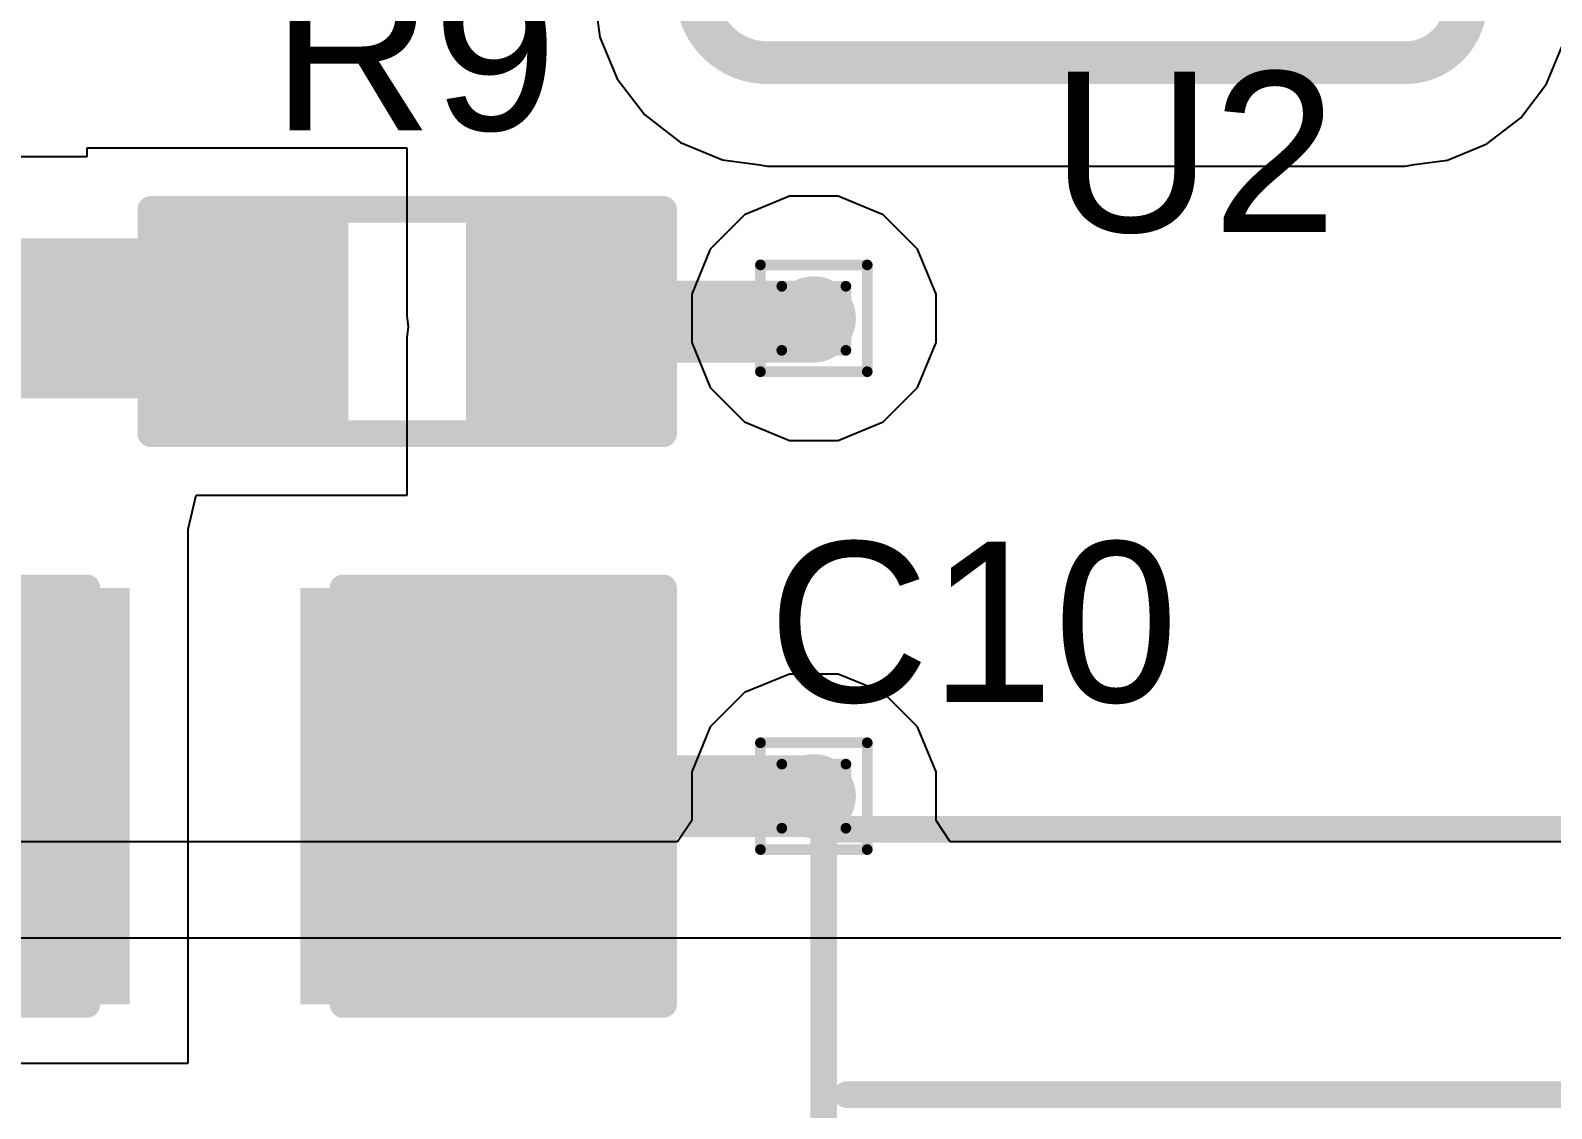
# Model space of a CAD drawing. Header units: inches. Extents: x -18 to 5357, y -8 to 5291.
# Drawn here: x 0.97 to 8.21, y 4.72 to 9.85 of the extents above; entities that cross this region are included whole.
import ezdxf

# ---------------------------------------------------------------- set-up
doc = ezdxf.new("R2010")
doc.units = ezdxf.units.IN
for name, color, linetype in [('Bottom Layer', 5, 'Continuous'), ('Drill Drawing', 1, 'Continuous'), ('Ground', 16, 'Continuous'), ('Power', 76, 'Continuous'), ('Top Layer', 1, 'Continuous'), ('Top Overlay', 2, 'Continuous'), ('Top Paste', 8, 'Continuous'), ('Top Solder', 216, 'Continuous'), ('Via Holes', 16, 'Continuous')]:
    doc.layers.add(name, color=color, linetype=linetype)
doc.styles.add('Arial', font='', dxfattribs={"height": 0.2})
doc.styles.get('Arial').set_extended_font_data('Arial')

# ---------------------------------------------------------------- blocks, each defined once
blk = doc.blocks.new('R___0603_65')
at = {"layer": 'Top Layer'}
for points in [[(-0.381, 0.4445), (-0.381, -0.4445), (-1.143, -0.4445), (-1.143, 0.4445)], [(1.143, 0.4445), (1.143, -0.4445), (0.381, -0.4445), (0.381, 0.4445)]]:
    blk.add_hatch(color=1, dxfattribs=at).paths.add_polyline_path(points)
at = {"layer": 'Top Paste'}
for points in [[(-0.381, 0.4445), (-0.381, -0.4445), (-1.143, -0.4445), (-1.143, 0.4445)], [(1.143, 0.4445), (1.143, -0.4445), (0.381, -0.4445), (0.381, 0.4445)]]:
    blk.add_hatch(color=8, dxfattribs=at).paths.add_polyline_path(points)
at = {"layer": 'Top Solder'}
for points in [[(-0.2794, 0.5461), (-0.2794, -0.5461), (-1.2446, -0.5461), (-1.2446, 0.5461)], [(1.2446, 0.5461), (1.2446, -0.5461), (0.2794, -0.5461), (0.2794, 0.5461)]]:
    blk.add_hatch(color=216, dxfattribs=at).paths.add_polyline_path(points)
at = {"layer": 'Top Overlay'}
for points in [[(1.2192, 0.5334, 0.127, 0.127, 0), (-1.2192, 0.5334, 0.127, 0.127, 0)], [(-1.2192, 0.5334, 0.127, 0.127, 0), (-1.2192, -0.5334, 0.127, 0.127, 0)], [(1.2192, 0.5334, 0.127, 0.127, 0), (1.2192, -0.5334, 0.127, 0.127, 0)], [(1.2192, -0.5334, 0.127, 0.127, 0), (-1.2192, -0.5334, 0.127, 0.127, 0)]]:
    blk.add_lwpolyline(points, format="xyseb", dxfattribs=at)
for points in [[(-1.25095, 0.5334, 0.0635, 0.0635, 1), (-1.18745, 0.5334, 0.0635, 0.0635, 1)], [(-1.25095, 0.5334, 0.0635, 0.0635, 1), (-1.18745, 0.5334, 0.0635, 0.0635, 1)], [(1.18745, 0.5334, 0.0635, 0.0635, 1), (1.25095, 0.5334, 0.0635, 0.0635, 1)], [(1.18745, 0.5334, 0.0635, 0.0635, 1), (1.25095, 0.5334, 0.0635, 0.0635, 1)], [(-1.25095, -0.5334, 0.0635, 0.0635, 1), (-1.18745, -0.5334, 0.0635, 0.0635, 1)], [(-1.25095, -0.5334, 0.0635, 0.0635, 1), (-1.18745, -0.5334, 0.0635, 0.0635, 1)], [(1.18745, -0.5334, 0.0635, 0.0635, 1), (1.25095, -0.5334, 0.0635, 0.0635, 1)], [(1.18745, -0.5334, 0.0635, 0.0635, 1), (1.25095, -0.5334, 0.0635, 0.0635, 1)]]:
    blk.add_lwpolyline(points, format="xyseb", close=True, dxfattribs=at)
blk = doc.blocks.new('DB128L_5_08_2P_GN_S_85')
at = {"layer": 'Top Overlay'}
for points in [[(5.1, 4.9492, 0.127, 0.127, 0), (5.1, -5.1, 0.127, 0.127, 0)], [(4.99, -3.8381, 0.127, 0.127, 0), (-4.99, -3.8381, 0.127, 0.127, 0)], [(5.1, -5.1, 0.127, 0.127, 0), (-5.1, -5.1, 0.127, 0.127, 0)]]:
    blk.add_lwpolyline(points, format="xyseb", dxfattribs=at)
for points in [[(4.9583, -3.8381, 0.0635, 0.0635, 1), (5.0218, -3.8381, 0.0635, 0.0635, 1)], [(5.0683, -5.1, 0.0635, 0.0635, 1), (5.1318, -5.1, 0.0635, 0.0635, 1)], [(5.0683, -5.1, 0.0635, 0.0635, 1), (5.1318, -5.1, 0.0635, 0.0635, 1)]]:
    blk.add_lwpolyline(points, format="xyseb", close=True, dxfattribs=at)
blk = doc.blocks.new('C___1206_132')
at = {"layer": 'Top Layer'}
for points in [[(-2.032, 0.889), (-0.508, 0.889), (-0.508, -0.889), (-2.032, -0.889)], [(0.508, 0.889), (2.032, 0.889), (2.032, -0.889), (0.508, -0.889)]]:
    blk.add_hatch(color=1, dxfattribs=at).paths.add_polyline_path(points)
at = {"layer": 'Top Paste'}
for points in [[(-2.032, 0.889), (-0.508, 0.889), (-0.508, -0.889), (-2.032, -0.889)], [(0.508, 0.889), (2.032, 0.889), (2.032, -0.889), (0.508, -0.889)]]:
    blk.add_hatch(color=8, dxfattribs=at).paths.add_polyline_path(points)
at = {"layer": 'Top Solder'}
for points in [[(-2.1336, 0.9906), (-0.4064, 0.9906), (-0.4064, -0.9906), (-2.1336, -0.9906)], [(0.4064, 0.9906), (2.1336, 0.9906), (2.1336, -0.9906), (0.4064, -0.9906)]]:
    blk.add_hatch(color=216, dxfattribs=at).paths.add_polyline_path(points)
at = {"layer": 'Top Overlay'}
for points in [[(-0.6096, 0.9906, 0.127, 0.127, 0), (-2.1336, 0.9906, 0.127, 0.127, 0)], [(-2.1336, 0.9906, 0.127, 0.127, 0), (-2.1336, -0.9906, 0.127, 0.127, 0)], [(2.1336, 0.9906, 0.127, 0.127, 0), (0.6096, 0.9906, 0.127, 0.127, 0)], [(2.1336, 0.9906, 0.127, 0.127, 0), (2.1336, -0.9906, 0.127, 0.127, 0)], [(-0.6096, -0.9906, 0.127, 0.127, 0), (-2.1336, -0.9906, 0.127, 0.127, 0)], [(2.1336, -0.9906, 0.127, 0.127, 0), (0.6096, -0.9906, 0.127, 0.127, 0)]]:
    blk.add_lwpolyline(points, format="xyseb", dxfattribs=at)
for points in [[(-2.1654, 0.9906, 0.0635, 0.0635, 1), (-2.1019, 0.9906, 0.0635, 0.0635, 1)], [(-2.1654, 0.9906, 0.0635, 0.0635, 1), (-2.1019, 0.9906, 0.0635, 0.0635, 1)], [(-0.6414, 0.9906, 0.0635, 0.0635, 1), (-0.5779, 0.9906, 0.0635, 0.0635, 1)], [(0.5778, 0.9906, 0.0635, 0.0635, 1), (0.6413, 0.9906, 0.0635, 0.0635, 1)], [(2.1018, 0.9906, 0.0635, 0.0635, 1), (2.1653, 0.9906, 0.0635, 0.0635, 1)], [(2.1018, 0.9906, 0.0635, 0.0635, 1), (2.1653, 0.9906, 0.0635, 0.0635, 1)], [(-2.1654, -0.9906, 0.0635, 0.0635, 1), (-2.1019, -0.9906, 0.0635, 0.0635, 1)], [(-2.1654, -0.9906, 0.0635, 0.0635, 1), (-2.1019, -0.9906, 0.0635, 0.0635, 1)], [(-0.6414, -0.9906, 0.0635, 0.0635, 1), (-0.5779, -0.9906, 0.0635, 0.0635, 1)], [(0.5778, -0.9906, 0.0635, 0.0635, 1), (0.6413, -0.9906, 0.0635, 0.0635, 1)], [(2.1018, -0.9906, 0.0635, 0.0635, 1), (2.1653, -0.9906, 0.0635, 0.0635, 1)], [(2.1018, -0.9906, 0.0635, 0.0635, 1), (2.1653, -0.9906, 0.0635, 0.0635, 1)]]:
    blk.add_lwpolyline(points, format="xyseb", close=True, dxfattribs=at)

msp = doc.modelspace()

# ---------------------------------------------------------------- hatches: boundary and pattern name
at = {"layer": 'Bottom Layer'}
h = msp.add_hatch(color=5, dxfattribs=at)
edge = h.paths.add_edge_path()
edge.add_arc((4.6967, 8.4841), 0.2, 0, 360)
h = msp.add_hatch(color=5, dxfattribs=at)
edge = h.paths.add_edge_path()
edge.add_arc((4.6967, 6.2109), 0.2, 0, 360)
at = {"layer": 'Ground'}
h = msp.add_hatch(color=16, dxfattribs=at)
edge = h.paths.add_edge_path()
edge.add_arc((4.6967, 8.4841), 0.2, 0, 360)
h = msp.add_hatch(color=16, dxfattribs=at)
edge = h.paths.add_edge_path()
edge.add_arc((4.6967, 6.2109), 0.2, 0, 360)
at = {"layer": 'Power'}
h = msp.add_hatch(color=76, dxfattribs=at)
edge = h.paths.add_edge_path()
edge.add_arc((4.6967, 8.4841), 0.2, 0, 360)
h = msp.add_hatch(color=76, dxfattribs=at)
edge = h.paths.add_edge_path()
edge.add_arc((4.6967, 6.2109), 0.2, 0, 360)
at = {"layer": 'Top Layer'}
h = msp.add_hatch(color=1, dxfattribs=at)
edge = h.paths.add_edge_path()
edge.add_arc((4.6967, 8.4841), 0.2, 0, 360)
h = msp.add_hatch(color=1, dxfattribs=at)
edge = h.paths.add_edge_path()
edge.add_arc((4.6967, 6.2109), 0.2, 0, 360)
at = {"layer": 'Via Holes'}
h = msp.add_hatch(color=7, dxfattribs=at)
edge = h.paths.add_edge_path()
edge.add_arc((4.6967, 8.4841), 0.1, 0, 360)
h = msp.add_hatch(color=7, dxfattribs=at)
edge = h.paths.add_edge_path()
edge.add_arc((4.6967, 6.2109), 0.1, 0, 360)

# ---------------------------------------------------------------- linework, layer by layer
at = {"layer": 'Drill Drawing'}
for points in [[(4.4427, 8.7381, 0.0508, 0.0508, 0), (4.9507, 8.7381, 0.0508, 0.0508, 0)], [(4.4427, 8.2301, 0.0508, 0.0508, 0), (4.4427, 8.7381, 0.0508, 0.0508, 0)], [(4.9507, 8.2301, 0.0508, 0.0508, 0), (4.9507, 8.7381, 0.0508, 0.0508, 0)], [(4.5443, 8.6365, 0.0508, 0.0508, 0), (4.8491, 8.6365, 0.0508, 0.0508, 0)], [(4.5443, 8.3317, 0.0508, 0.0508, 0), (4.5443, 8.6365, 0.0508, 0.0508, 0)], [(4.8491, 8.3317, 0.0508, 0.0508, 0), (4.8491, 8.6365, 0.0508, 0.0508, 0)], [(4.5443, 8.3317, 0.0508, 0.0508, 0), (4.8491, 8.3317, 0.0508, 0.0508, 0)], [(4.4427, 8.2301, 0.0508, 0.0508, 0), (4.9507, 8.2301, 0.0508, 0.0508, 0)], [(4.4427, 6.4649, 0.0508, 0.0508, 0), (4.9507, 6.4649, 0.0508, 0.0508, 0)], [(4.4427, 5.9569, 0.0508, 0.0508, 0), (4.4427, 6.4649, 0.0508, 0.0508, 0)], [(4.9507, 5.9569, 0.0508, 0.0508, 0), (4.9507, 6.4649, 0.0508, 0.0508, 0)], [(4.5443, 6.3633, 0.0508, 0.0508, 0), (4.8491, 6.3633, 0.0508, 0.0508, 0)], [(4.5443, 6.0585, 0.0508, 0.0508, 0), (4.5443, 6.3633, 0.0508, 0.0508, 0)], [(4.8491, 6.0585, 0.0508, 0.0508, 0), (4.8491, 6.3633, 0.0508, 0.0508, 0)], [(4.5443, 6.0585, 0.0508, 0.0508, 0), (4.8491, 6.0585, 0.0508, 0.0508, 0)], [(4.4427, 5.9569, 0.0508, 0.0508, 0), (4.9507, 5.9569, 0.0508, 0.0508, 0)]]:
    msp.add_lwpolyline(points, format="xyseb", dxfattribs=at)
for points in [[(4.43, 8.7381, 0.0254, 0.0254, 1), (4.4554, 8.7381, 0.0254, 0.0254, 1)], [(4.43, 8.7381, 0.0254, 0.0254, 1), (4.4554, 8.7381, 0.0254, 0.0254, 1)], [(4.938, 8.7381, 0.0254, 0.0254, 1), (4.9634, 8.7381, 0.0254, 0.0254, 1)], [(4.938, 8.7381, 0.0254, 0.0254, 1), (4.9634, 8.7381, 0.0254, 0.0254, 1)], [(4.5316, 8.6365, 0.0254, 0.0254, 1), (4.557, 8.6365, 0.0254, 0.0254, 1)], [(4.5316, 8.6365, 0.0254, 0.0254, 1), (4.557, 8.6365, 0.0254, 0.0254, 1)], [(4.8364, 8.6365, 0.0254, 0.0254, 1), (4.8618, 8.6365, 0.0254, 0.0254, 1)], [(4.8364, 8.6365, 0.0254, 0.0254, 1), (4.8618, 8.6365, 0.0254, 0.0254, 1)], [(4.5316, 8.3317, 0.0254, 0.0254, 1), (4.557, 8.3317, 0.0254, 0.0254, 1)], [(4.5316, 8.3317, 0.0254, 0.0254, 1), (4.557, 8.3317, 0.0254, 0.0254, 1)], [(4.8364, 8.3317, 0.0254, 0.0254, 1), (4.8618, 8.3317, 0.0254, 0.0254, 1)], [(4.8364, 8.3317, 0.0254, 0.0254, 1), (4.8618, 8.3317, 0.0254, 0.0254, 1)], [(4.43, 8.2301, 0.0254, 0.0254, 1), (4.4554, 8.2301, 0.0254, 0.0254, 1)], [(4.43, 8.2301, 0.0254, 0.0254, 1), (4.4554, 8.2301, 0.0254, 0.0254, 1)], [(4.938, 8.2301, 0.0254, 0.0254, 1), (4.9634, 8.2301, 0.0254, 0.0254, 1)], [(4.938, 8.2301, 0.0254, 0.0254, 1), (4.9634, 8.2301, 0.0254, 0.0254, 1)], [(4.43, 6.4649, 0.0254, 0.0254, 1), (4.4554, 6.4649, 0.0254, 0.0254, 1)], [(4.43, 6.4649, 0.0254, 0.0254, 1), (4.4554, 6.4649, 0.0254, 0.0254, 1)], [(4.938, 6.4649, 0.0254, 0.0254, 1), (4.9634, 6.4649, 0.0254, 0.0254, 1)], [(4.938, 6.4649, 0.0254, 0.0254, 1), (4.9634, 6.4649, 0.0254, 0.0254, 1)], [(4.5316, 6.3633, 0.0254, 0.0254, 1), (4.557, 6.3633, 0.0254, 0.0254, 1)], [(4.5316, 6.3633, 0.0254, 0.0254, 1), (4.557, 6.3633, 0.0254, 0.0254, 1)], [(4.8364, 6.3633, 0.0254, 0.0254, 1), (4.8618, 6.3633, 0.0254, 0.0254, 1)], [(4.8364, 6.3633, 0.0254, 0.0254, 1), (4.8618, 6.3633, 0.0254, 0.0254, 1)], [(4.5316, 6.0585, 0.0254, 0.0254, 1), (4.557, 6.0585, 0.0254, 0.0254, 1)], [(4.5316, 6.0585, 0.0254, 0.0254, 1), (4.557, 6.0585, 0.0254, 0.0254, 1)], [(4.8364, 6.0585, 0.0254, 0.0254, 1), (4.8618, 6.0585, 0.0254, 0.0254, 1)], [(4.8364, 6.0585, 0.0254, 0.0254, 1), (4.8618, 6.0585, 0.0254, 0.0254, 1)], [(4.43, 5.9569, 0.0254, 0.0254, 1), (4.4554, 5.9569, 0.0254, 0.0254, 1)], [(4.43, 5.9569, 0.0254, 0.0254, 1), (4.4554, 5.9569, 0.0254, 0.0254, 1)], [(4.938, 5.9569, 0.0254, 0.0254, 1), (4.9634, 5.9569, 0.0254, 0.0254, 1)], [(4.938, 5.9569, 0.0254, 0.0254, 1), (4.9634, 5.9569, 0.0254, 0.0254, 1)]]:
    msp.add_lwpolyline(points, format="xyseb", close=True, dxfattribs=at)
at = {"layer": 'Power'}
for p, q in [((4.5812, 9.0651), (4.3676, 8.9766)), ((4.8123, 9.0651), (4.5812, 9.0651)), ((5.0258, 8.9766), (4.8123, 9.0651)), ((4.3676, 8.9766), (4.2042, 8.8132)), ((5.1893, 8.8132), (5.0258, 8.9766)), ((4.2042, 8.8132), (4.1157, 8.5996)), ((5.2777, 8.5996), (5.1893, 8.8132)), ((4.1157, 8.5996), (4.1157, 8.3685)), ((5.2777, 8.3685), (5.2777, 8.5996)), ((4.1157, 8.3685), (4.2042, 8.155)), ((5.1893, 8.155), (5.2777, 8.3685)), ((4.2042, 8.155), (4.3676, 7.9915)), ((5.0258, 7.9915), (5.1893, 8.155)), ((4.3676, 7.9915), (4.5812, 7.9031)), ((4.8123, 7.9031), (5.0258, 7.9915)), ((4.5812, 7.9031), (4.8123, 7.9031)), ((4.5812, 6.7919), (4.3676, 6.7034)), ((4.8123, 6.7919), (4.5812, 6.7919)), ((5.0258, 6.7034), (4.8123, 6.7919)), ((4.3676, 6.7034), (4.2042, 6.54)), ((5.1893, 6.54), (5.0258, 6.7034)), ((4.2042, 6.54), (4.1157, 6.3265)), ((5.2777, 6.3265), (5.1893, 6.54)), ((4.1157, 6.3265), (4.1157, 6.0953)), ((5.2777, 6.0953), (5.2777, 6.3265)), ((4.1157, 6.0953), (4.0483, 5.9944)), ((5.3452, 5.9944), (5.2777, 6.0953)), ((4.0483, 5.9944), (-3.6114, 5.9944)), ((9.6774, 5.9944), (5.3452, 5.9944)), ((-3.6114, 5.5372), (10.1429, 5.5372))]:
    msp.add_line(p, q, dxfattribs=at)
at = {"layer": 'Top Layer'}
for p, q in [((3.6552, 9.9994), (3.6786, 9.8216)), ((3.6786, 9.8216), (3.7611, 9.6227)), ((8.1819, 9.5989), (8.2595, 9.7861)), ((3.7611, 9.6227), (3.8921, 9.4518)), ((8.0586, 9.4381), (8.1819, 9.5989)), ((3.8921, 9.4518), (4.063, 9.3208)), ((7.8978, 9.3147), (8.0586, 9.4381)), ((2.7625, 9.294), (1.2385, 9.294)), ((1.2385, 9.294), (1.2385, 9.2526)), ((2.7625, 8.4957), (2.7625, 9.294)), ((4.063, 9.3208), (4.2619, 9.2384)), ((7.7105, 9.2371), (7.8978, 9.3147)), ((1.2385, 9.2526), (-0.3916, 9.2526)), ((4.2619, 9.2384), (4.4397, 9.2149)), ((4.4397, 9.2149), (4.4754, 9.2079)), ((4.4754, 9.2079), (7.5096, 9.2079)), ((7.5096, 9.2079), (7.5514, 9.2162)), ((7.5514, 9.2162), (7.7105, 9.2371)), ((2.7694, 8.4431), (2.7625, 8.4957)), ((2.7625, 8.3931), (2.7691, 8.4431)), ((2.7625, 7.643), (2.7625, 8.3931)), ((2.7691, 8.4431), (2.7694, 8.4431)), ((1.7211, 7.4809), (1.759, 7.643)), ((1.759, 7.643), (2.7625, 7.643)), ((1.7211, 4.9409), (1.7211, 7.4809)), ((1.7211, 7.4809), (1.7211, 7.4809)), ((-0.5649, 4.9409), (1.7211, 4.9409))]:
    msp.add_line(p, q, dxfattribs=at)
for points in [[(4.4754, 9.6999, 0.2032, 0.2032, -0.414214), (4.1402, 10.0351, 0.2032, 0.2032, 0)], [(7.7967, 9.987, 0.2032, 0.2032, -0.414214), (7.5096, 9.6999, 0.2032, 0.2032, 0)], [(4.4754, 9.6999, 0.2032, 0.2032, 0), (7.5096, 9.6999, 0.2032, 0.2032, 0)], [(-1.7194, 8.4841, 0.762, 0.762, 0), (1.9595, 8.4841, 0.762, 0.762, 0)], [(1.9595, 8.4841, 0.762, 0.762, -0.414214), (2.0005, 8.4431, 0.762, 0.762, 0)], [(3.5245, 8.4685, 0.3894, 0.3894, 0), (4.6967, 8.4685, 0.3894, 0.3894, 0)], [(4.6967, 8.4685, 0.3894, 0.3894, 0), (4.6967, 8.4841, 0.3894, 0.3894, 0)], [(3.1181, 6.2109, 0.3894, 0.3894, 0), (4.6967, 6.2109, 0.3894, 0.3894, 0)]]:
    msp.add_lwpolyline(points, format="xyseb", dxfattribs=at)
for points in [[(4.4246, 9.6999, 0.1016, 0.1016, 1), (4.5262, 9.6999, 0.1016, 0.1016, 1)], [(4.4246, 9.6999, 0.1016, 0.1016, 1), (4.5262, 9.6999, 0.1016, 0.1016, 1)], [(7.4588, 9.6999, 0.1016, 0.1016, 1), (7.5604, 9.6999, 0.1016, 0.1016, 1)], [(7.4588, 9.6999, 0.1016, 0.1016, 1), (7.5604, 9.6999, 0.1016, 0.1016, 1)], [(1.769, 8.4841, 0.381, 0.381, 1), (2.15, 8.4841, 0.381, 0.381, 1)], [(1.769, 8.4841, 0.381, 0.381, 1), (2.15, 8.4841, 0.381, 0.381, 1)], [(1.81, 8.4431, 0.381, 0.381, 1), (2.191, 8.4431, 0.381, 0.381, 1)], [(3.4272, 8.4685, 0.1947, 0.1947, 1), (3.6219, 8.4685, 0.1947, 0.1947, 1)], [(4.5994, 8.4841, 0.1947, 0.1947, 1), (4.7941, 8.4841, 0.1947, 0.1947, 1)], [(4.5994, 8.4685, 0.1947, 0.1947, 1), (4.7941, 8.4685, 0.1947, 0.1947, 1)], [(4.5994, 8.4685, 0.1947, 0.1947, 1), (4.7941, 8.4685, 0.1947, 0.1947, 1)], [(3.0208, 6.2109, 0.1947, 0.1947, 1), (3.2155, 6.2109, 0.1947, 0.1947, 1)], [(4.5994, 6.2109, 0.1947, 0.1947, 1), (4.7941, 6.2109, 0.1947, 0.1947, 1)]]:
    msp.add_lwpolyline(points, format="xyseb", close=True, dxfattribs=at)

# ---------------------------------------------------------------- block references
at = {"rotation": 180}
for name, p in [('R___0603_65', (2.7625, 8.4685)), ('C___1206_132', (1.8481, 6.2109)), ('DB128L_5_08_2P_GN_S_85', (9.8431, 0.9531))]:
    msp.add_blockref(name, p, dxfattribs=at)

# ---------------------------------------------------------------- texts
at = {"layer": 'Top Overlay', "style": 'Arial'}
for s, p in [('R9', (2.1158, 9.3788)), ('U2', (5.8233, 8.8952)), ('C10', (4.4779, 6.6589))]:
    msp.add_text(s, height=0.762, dxfattribs=at).set_placement(p)

doc.saveas('drawing.dxf')
